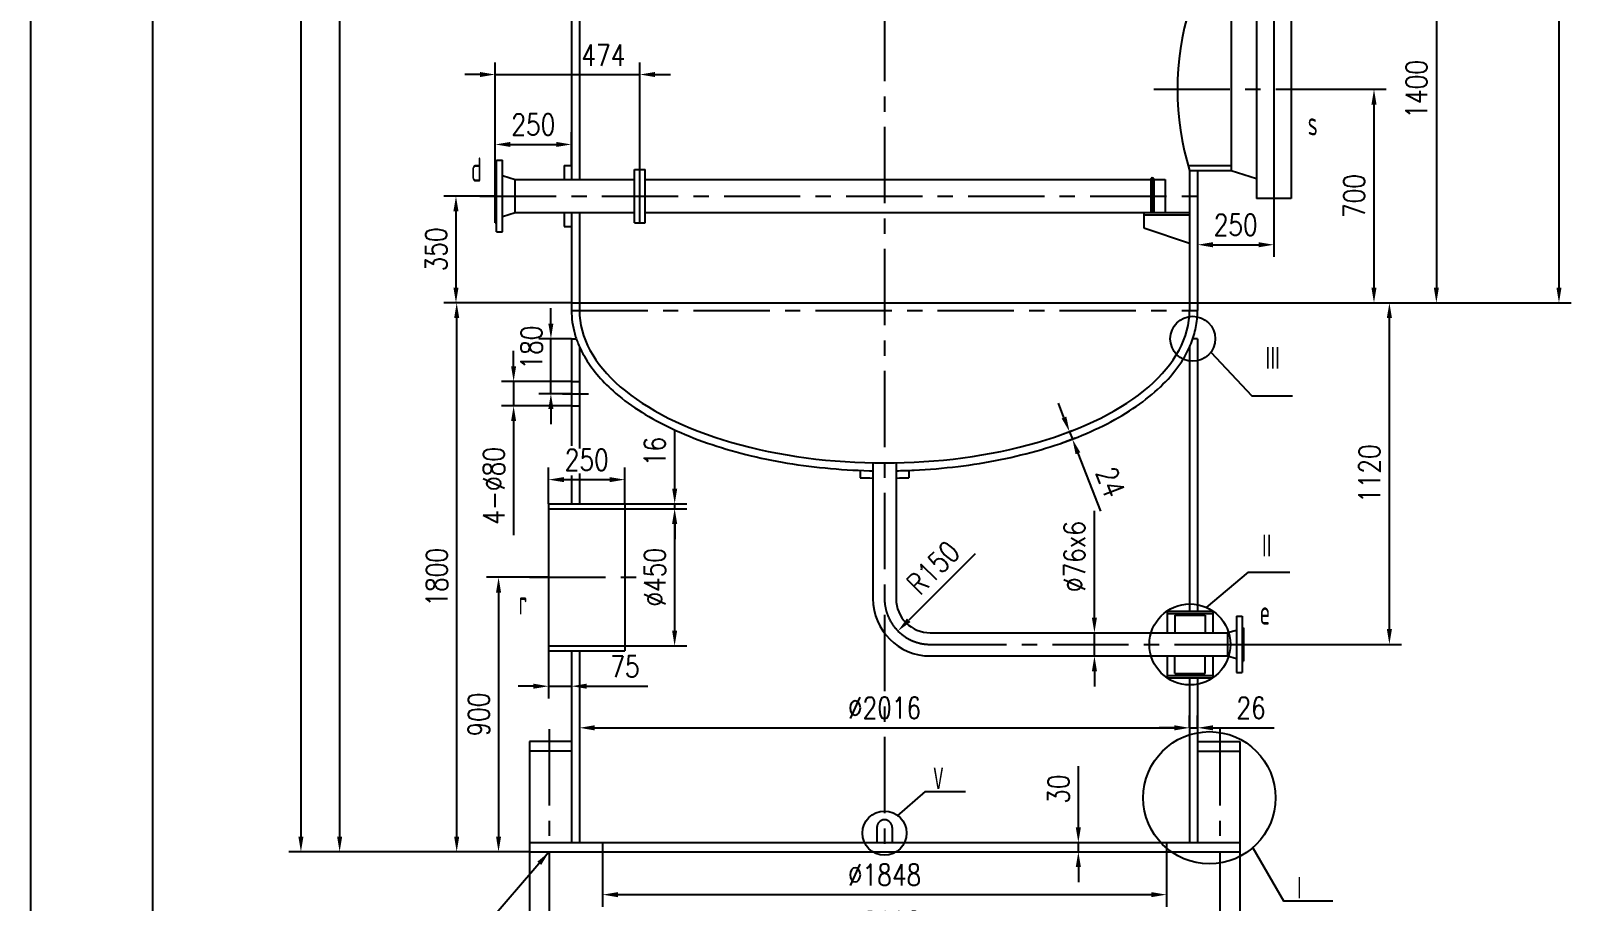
# Model space of a CAD drawing. Header units: millimetres. Extents: x -400 to 11480, y -400 to 24820.
# Drawn here: x -400 to 4649, y 3869 to 6723 of the extents above; entities that cross this region are included whole.
import ezdxf

# ---------------------------------------------------------------- set-up
doc = ezdxf.new("R2010")
doc.units = ezdxf.units.MM
doc.header["$LTSCALE"] = 200
doc.linetypes.add('CENTER', pattern=[2, 1.25, -0.25, 0.25, -0.25])
for name, color, linetype in [('1轮廓实线层', 7, 'Continuous'), ('2细线层', 4, 'Continuous'), ('3中心线层', 1, 'CENTER'), ('6文字层', 3, 'Continuous'), ('7标注层', 4, 'Continuous'), ('图框层', 7, 'Continuous')]:
    doc.layers.add(name, color=color, linetype=linetype)
doc.styles.add('PC_TEXTSTYLE', font='isocp.shx', dxfattribs={"width": 0.8, "bigfont": 'hzfs.shx'})
doc.styles.add('TH_GBDIM', font='romans.shx', dxfattribs={"width": 0.8, "bigfont": 'gbcbig.shx'})
doc.dimstyles.new('TH_GBDIM', dxfattribs={"dimscale": 20, "dimtxt": 3.5, "dimasz": 2.5, "dimexe": 2, "dimexo": 0, "dimgap": 1.5, "dimtad": 1, "dimdec": 1, "dimzin": 0, "dimdsep": 46, "dimtxsty": 'TH_GBDIM', "dimcen": 2.5, "dimclrd": 130, "dimclre": 130, "dimclrt": 3, "dimadec": 0, "dimazin": 0, "dimtfac": 0.714286, "dimtdec": 1, "dimtmove": 0, "dimatfit": 3, "dimfxl": 0, "dimtzin": 0, "dimlwd": -1, "dimlwe": -1, "dimarcsym": 0})

# ---------------------------------------------------------------- blocks, each defined once
blk = doc.blocks.new('*D12')
at = {"layer": '7标注层', "color": 130}
for p, q in [((1182.4, 5622.7), (1182.4, 5672.7)), ((1372.1, 5572.7), (1142.4, 5572.7)), ((1182.4, 5572.7), (1182.4, 5492.7)), ((1372.1, 5492.7), (1142.4, 5492.7)), ((1182.4, 5442.7), (1182.4, 5068.7))]:
    blk.add_line(p, q, dxfattribs=at)
for points in [[(1174.1, 5622.7), (1190.7, 5622.7), (1182.4, 5572.7)], [(1174.1, 5442.7), (1190.7, 5442.7), (1182.4, 5492.7)]]:
    blk.add_solid(points, dxfattribs=at)
at = {"layer": 'Defpoints', "color": 0}
for p in [(1372.1, 5572.7), (1182.4, 5492.7), (1372.1, 5492.7)]:
    blk.add_point(p, dxfattribs=at)
at = {"layer": '7标注层', "color": 3, "insert": (1117.4, 5230.7), "char_height": 70, "attachment_point": 5, "rotation": 90, "style": 'TH_GBDIM'}
blk.add_mtext('4-%%c80{}{}', dxfattribs=at)
blk = doc.blocks.new('*D13')
at = {"layer": '7标注层', "color": 130}
for p, q in [((1304.6, 5762.7), (1304.6, 5812.7)), ((1372.1, 5712.7), (1264.6, 5712.7)), ((1304.6, 5532.7), (1304.6, 5712.7)), ((1372.1, 5532.7), (1264.6, 5532.7)), ((1304.6, 5482.7), (1304.6, 5432.7))]:
    blk.add_line(p, q, dxfattribs=at)
for points in [[(1296.2, 5762.7), (1312.9, 5762.7), (1304.6, 5712.7)], [(1296.2, 5482.7), (1312.9, 5482.7), (1304.6, 5532.7)]]:
    blk.add_solid(points, dxfattribs=at)
at = {"layer": 'Defpoints', "color": 0}
for p in [(1304.6, 5712.7), (1372.1, 5712.7), (1372.1, 5532.7)]:
    blk.add_point(p, dxfattribs=at)
at = {"layer": '7标注层', "color": 3, "insert": (1241.3, 5683.9), "char_height": 70, "attachment_point": 5, "rotation": 90, "style": 'TH_GBDIM'}
blk.add_mtext('180{}{}', dxfattribs=at)
blk = doc.blocks.new('*D41')
at = {"layer": '7标注层', "color": 130}
for p, q in [((4061.1, 7230.7), (4246.7, 7230.7)), ((4206.7, 7180.7), (4206.7, 5880.7)), ((3424.1, 5830.7), (4246.7, 5830.7))]:
    blk.add_line(p, q, dxfattribs=at)
for points in [[(4198.3, 7180.7), (4215, 7180.7), (4206.7, 7230.7)], [(4198.3, 5880.7), (4215, 5880.7), (4206.7, 5830.7)]]:
    blk.add_solid(points, dxfattribs=at)
at = {"layer": 'Defpoints', "color": 0}
for p in [(4061.1, 7230.7), (3424.1, 5830.7), (4206.7, 5830.7)]:
    blk.add_point(p, dxfattribs=at)
at = {"layer": '7标注层', "color": 3, "insert": (4141.7, 6530.7), "char_height": 70, "attachment_point": 5, "rotation": 90, "style": 'TH_GBDIM'}
blk.add_mtext('1400{}{}', dxfattribs=at)
blk = doc.blocks.new('*D42')
at = {"layer": '7标注层', "color": 130}
for p, q in [((3731.1, 6530.7), (4042.3, 6530.7)), ((4002.3, 6480.7), (4002.3, 5880.7)), ((3424.1, 5830.7), (4042.3, 5830.7))]:
    blk.add_line(p, q, dxfattribs=at)
for points in [[(3993.9, 6480.7), (4010.6, 6480.7), (4002.3, 6530.7)], [(3993.9, 5880.7), (4010.6, 5880.7), (4002.3, 5830.7)]]:
    blk.add_solid(points, dxfattribs=at)
at = {"layer": 'Defpoints', "color": 0}
for p in [(3731.1, 6530.7), (3424.1, 5830.7), (4002.3, 5830.7)]:
    blk.add_point(p, dxfattribs=at)
at = {"layer": '7标注层', "color": 3, "insert": (3937.3, 6180.7), "char_height": 70, "attachment_point": 5, "rotation": 90, "style": 'TH_GBDIM'}
blk.add_mtext('700{}{}', dxfattribs=at)
blk = doc.blocks.new('*D43')
at = {"layer": '7标注层', "color": 130}
for p, q in [((3424.1, 6264.7), (3424.1, 5981.1)), ((3674.1, 6172.7), (3674.1, 5981.1)), ((3474.1, 6021.1), (3624.1, 6021.1))]:
    blk.add_line(p, q, dxfattribs=at)
for points in [[(3474.1, 6029.4), (3474.1, 6012.7), (3424.1, 6021.1)], [(3624.1, 6029.4), (3624.1, 6012.7), (3674.1, 6021.1)]]:
    blk.add_solid(points, dxfattribs=at)
at = {"layer": 'Defpoints', "color": 0}
for p in [(3424.1, 6264.7), (3674.1, 6172.7), (3674.1, 6021.1)]:
    blk.add_point(p, dxfattribs=at)
at = {"layer": '7标注层', "color": 3, "insert": (3549.1, 6086.1), "char_height": 70, "attachment_point": 5, "style": 'TH_GBDIM'}
blk.add_mtext('250{}{}', dxfattribs=at)
blk = doc.blocks.new('*D44')
at = {"layer": '7标注层', "color": 130}
for p, q in [((1122.1, 6268.2), (1122.1, 6389.9)), ((1372.1, 6280.7), (1372.1, 6389.9)), ((1172.1, 6349.9), (1322.1, 6349.9))]:
    blk.add_line(p, q, dxfattribs=at)
for points in [[(1172.1, 6358.2), (1172.1, 6341.6), (1122.1, 6349.9)], [(1322.1, 6358.2), (1322.1, 6341.6), (1372.1, 6349.9)]]:
    blk.add_solid(points, dxfattribs=at)
at = {"layer": 'Defpoints', "color": 0}
for p in [(1372.1, 6349.9), (1122.1, 6268.2), (1372.1, 6280.7)]:
    blk.add_point(p, dxfattribs=at)
at = {"layer": '7标注层', "color": 3, "insert": (1247.1, 6414.9), "char_height": 70, "attachment_point": 5, "style": 'TH_GBDIM'}
blk.add_mtext('250{}{}', dxfattribs=at)
blk = doc.blocks.new('*D45')
at = {"layer": '7标注层', "color": 130}
for p, q in [((1122.1, 6268.2), (1122.1, 6619.1)), ((1596.1, 6268.2), (1596.1, 6619.1)), ((1072.1, 6579.1), (1022.1, 6579.1)), ((1122.1, 6579.1), (1596.1, 6579.1)), ((1646.1, 6579.1), (1696.1, 6579.1))]:
    blk.add_line(p, q, dxfattribs=at)
for points in [[(1072.1, 6587.5), (1072.1, 6570.8), (1122.1, 6579.1)], [(1646.1, 6587.5), (1646.1, 6570.8), (1596.1, 6579.1)]]:
    blk.add_solid(points, dxfattribs=at)
at = {"layer": 'Defpoints', "color": 0}
for p in [(1596.1, 6579.1), (1122.1, 6268.2), (1596.1, 6268.2)]:
    blk.add_point(p, dxfattribs=at)
at = {"layer": '7标注层', "color": 3, "insert": (1476.3, 6642.5), "char_height": 70, "attachment_point": 5, "style": 'TH_GBDIM'}
blk.add_mtext('474{}{}', dxfattribs=at)
blk = doc.blocks.new('*D46')
at = {"layer": '7标注层', "color": 130}
for p, q in [((1122.1, 6180.7), (953.5, 6180.7)), ((993.5, 6130.7), (993.5, 5880.7)), ((1372.1, 5830.7), (953.5, 5830.7))]:
    blk.add_line(p, q, dxfattribs=at)
for points in [[(985.1, 6130.7), (1001.8, 6130.7), (993.5, 6180.7)], [(985.1, 5880.7), (1001.8, 5880.7), (993.5, 5830.7)]]:
    blk.add_solid(points, dxfattribs=at)
at = {"layer": 'Defpoints', "color": 0}
for p in [(1122.1, 6180.7), (993.5, 5830.7), (1372.1, 5830.7)]:
    blk.add_point(p, dxfattribs=at)
at = {"layer": '7标注层', "color": 3, "insert": (928.5, 6005.7), "char_height": 70, "attachment_point": 5, "rotation": 90, "style": 'TH_GBDIM'}
blk.add_mtext('350{}{}', dxfattribs=at)
blk = doc.blocks.new('*D47')
at = {"layer": '7标注层', "color": 130}
for p, q in [((1372.1, 5830.7), (955.8, 5830.7)), ((995.8, 4080.7), (995.8, 5780.7)), ((1234.1, 4030.7), (955.8, 4030.7))]:
    blk.add_line(p, q, dxfattribs=at)
for points in [[(987.5, 5780.7), (1004.1, 5780.7), (995.8, 5830.7)], [(987.5, 4080.7), (1004.1, 4080.7), (995.8, 4030.7)]]:
    blk.add_solid(points, dxfattribs=at)
at = {"layer": 'Defpoints', "color": 0}
for p in [(995.8, 5830.7), (1372.1, 5830.7), (1234.1, 4030.7)]:
    blk.add_point(p, dxfattribs=at)
at = {"layer": '7标注层', "color": 3, "insert": (930.8, 4930.7), "char_height": 70, "attachment_point": 5, "rotation": 90, "style": 'TH_GBDIM'}
blk.add_mtext('1800{}{}', dxfattribs=at)
blk = doc.blocks.new('*D48')
at = {"layer": '7标注层', "color": 130}
for p, q in [((1297.1, 4930.7), (1093, 4930.7)), ((1133, 4880.7), (1133, 4080.7)), ((1234.1, 4030.7), (1093, 4030.7))]:
    blk.add_line(p, q, dxfattribs=at)
for points in [[(1124.7, 4880.7), (1141.3, 4880.7), (1133, 4930.7)], [(1124.7, 4080.7), (1141.3, 4080.7), (1133, 4030.7)]]:
    blk.add_solid(points, dxfattribs=at)
at = {"layer": 'Defpoints', "color": 0}
for p in [(1297.1, 4930.7), (1133, 4030.7), (1234.1, 4030.7)]:
    blk.add_point(p, dxfattribs=at)
at = {"layer": '7标注层', "color": 3, "insert": (1068, 4480.7), "char_height": 70, "attachment_point": 5, "rotation": 90, "style": 'TH_GBDIM'}
blk.add_mtext('900{}{}', dxfattribs=at)
blk = doc.blocks.new('*D49')
at = {"layer": '7标注层', "color": 130}
for p, q in [((1547.1, 5155.7), (1750.1, 5155.7)), ((1710.1, 5105.7), (1710.1, 4755.7)), ((1547.1, 4705.7), (1750.1, 4705.7))]:
    blk.add_line(p, q, dxfattribs=at)
for points in [[(1701.8, 5105.7), (1718.4, 5105.7), (1710.1, 5155.7)], [(1701.8, 4755.7), (1718.4, 4755.7), (1710.1, 4705.7)]]:
    blk.add_solid(points, dxfattribs=at)
at = {"layer": 'Defpoints', "color": 0}
for p in [(1547.1, 5155.7), (1547.1, 4705.7), (1710.1, 4705.7)]:
    blk.add_point(p, dxfattribs=at)
at = {"layer": '7标注层', "color": 3, "insert": (1645.1, 4930.7), "char_height": 70, "attachment_point": 5, "rotation": 90, "style": 'TH_GBDIM'}
blk.add_mtext('%%c450{}{}', dxfattribs=at)
blk = doc.blocks.new('*D50')
at = {"layer": '7标注层', "color": 130}
for p, q in [((1710.3, 5221.7), (1710.3, 5414.4)), ((1547.1, 5171.7), (1750.3, 5171.7)), ((1547.1, 5155.7), (1750.3, 5155.7)), ((1710.3, 5155.7), (1710.3, 5171.7)), ((1710.3, 5105.7), (1710.3, 5055.7))]:
    blk.add_line(p, q, dxfattribs=at)
for points in [[(1701.9, 5221.7), (1718.6, 5221.7), (1710.3, 5171.7)], [(1701.9, 5105.7), (1718.6, 5105.7), (1710.3, 5155.7)]]:
    blk.add_solid(points, dxfattribs=at)
at = {"layer": 'Defpoints', "color": 0}
for p in [(1547.1, 5171.7), (1547.1, 5155.7), (1710.3, 5155.7)]:
    blk.add_point(p, dxfattribs=at)
at = {"layer": '7标注层', "color": 3, "insert": (1645.3, 5343), "char_height": 70, "attachment_point": 5, "rotation": 90, "style": 'TH_GBDIM'}
blk.add_mtext('16{}{}', dxfattribs=at)
blk = doc.blocks.new('*D51')
at = {"layer": '7标注层', "color": 130}
for p, q in [((1297.1, 5171.7), (1297.1, 5290.9)), ((1347.1, 5250.9), (1497.1, 5250.9)), ((1547.1, 5171.7), (1547.1, 5290.9))]:
    blk.add_line(p, q, dxfattribs=at)
for points in [[(1347.1, 5259.2), (1347.1, 5242.6), (1297.1, 5250.9)], [(1497.1, 5259.2), (1497.1, 5242.6), (1547.1, 5250.9)]]:
    blk.add_solid(points, dxfattribs=at)
at = {"layer": 'Defpoints', "color": 0}
for p in [(1547.1, 5250.9), (1297.1, 5171.7), (1547.1, 5171.7)]:
    blk.add_point(p, dxfattribs=at)
at = {"layer": '7标注层', "color": 3, "insert": (1422.1, 5315.9), "char_height": 70, "attachment_point": 5, "style": 'TH_GBDIM'}
blk.add_mtext('250{}{}', dxfattribs=at)
blk = doc.blocks.new('*D52')
at = {"layer": '7标注层', "color": 130}
for p, q in [((1297.1, 4689.7), (1297.1, 4533.6)), ((1372.1, 4689.7), (1372.1, 4533.6)), ((1247.1, 4573.6), (1197.1, 4573.6)), ((1297.1, 4573.6), (1372.1, 4573.6)), ((1422.1, 4573.6), (1622.8, 4573.6))]:
    blk.add_line(p, q, dxfattribs=at)
for points in [[(1247.1, 4582), (1247.1, 4565.3), (1297.1, 4573.6)], [(1422.1, 4582), (1422.1, 4565.3), (1372.1, 4573.6)]]:
    blk.add_solid(points, dxfattribs=at)
at = {"layer": 'Defpoints', "color": 0}
for p in [(1297.1, 4689.7), (1372.1, 4689.7), (1372.1, 4573.6)]:
    blk.add_point(p, dxfattribs=at)
at = {"layer": '7标注层', "color": 3, "insert": (1547.4, 4638.6), "char_height": 70, "attachment_point": 5, "style": 'TH_GBDIM'}
blk.add_mtext('75{}{}', dxfattribs=at)
blk = doc.blocks.new('*D53')
at = {"layer": '7标注层', "color": 130}
for p, q in [((1398.1, 4453.1), (1398.1, 4397.2)), ((3398.1, 4453.1), (3398.1, 4397.2)), ((1448.1, 4437.2), (3348.1, 4437.2))]:
    blk.add_line(p, q, dxfattribs=at)
for points in [[(1448.1, 4445.5), (1448.1, 4428.8), (1398.1, 4437.2)], [(3348.1, 4445.5), (3348.1, 4428.8), (3398.1, 4437.2)]]:
    blk.add_solid(points, dxfattribs=at)
at = {"layer": 'Defpoints', "color": 0}
for p in [(1398.1, 4453.1), (3398.1, 4453.1), (3398.1, 4437.2)]:
    blk.add_point(p, dxfattribs=at)
at = {"layer": '7标注层', "color": 3, "insert": (2398.1, 4502.2), "char_height": 70, "attachment_point": 5, "style": 'TH_GBDIM'}
blk.add_mtext('%%c2016{}{}', dxfattribs=at)
blk = doc.blocks.new('*D54')
at = {"layer": '7标注层', "color": 130}
for p, q in [((3398.1, 4437.2), (3398.1, 4477.2)), ((3424.1, 4437.2), (3424.1, 4477.2)), ((3348.1, 4437.2), (3298.1, 4437.2)), ((3398.1, 4437.2), (3424.1, 4437.2)), ((3474.1, 4437.2), (3674.8, 4437.2))]:
    blk.add_line(p, q, dxfattribs=at)
for points in [[(3348.1, 4445.5), (3348.1, 4428.8), (3398.1, 4437.2)], [(3474.1, 4445.5), (3474.1, 4428.8), (3424.1, 4437.2)]]:
    blk.add_solid(points, dxfattribs=at)
at = {"layer": 'Defpoints', "color": 0}
for p in [(3398.1, 4437.2), (3424.1, 4437.2), (3424.1, 4437.2)]:
    blk.add_point(p, dxfattribs=at)
at = {"layer": '7标注层', "color": 3, "insert": (3599.4, 4502.2), "char_height": 70, "attachment_point": 5, "style": 'TH_GBDIM'}
blk.add_mtext('26{}{}', dxfattribs=at)
blk = doc.blocks.new('*D55')
at = {"layer": '7标注层', "color": 130}
for p, q in [((2986.2, 5454.6), (2968.1, 5501.2)), ((3013, 5411.4), (2967.1, 5393.5)), ((3004.4, 5408), (3013.8, 5383.8)), ((3022.5, 5387.2), (2976.6, 5369.3)), ((3032, 5337.2), (3105.8, 5147.8))]:
    blk.add_line(p, q, dxfattribs=at)
for points in [[(2994, 5457.6), (2978.5, 5451.6), (3004.4, 5408)], [(3039.7, 5340.3), (3024.2, 5334.2), (3013.8, 5383.8)]]:
    blk.add_solid(points, dxfattribs=at)
at = {"layer": 'Defpoints', "color": 0}
for p in [(3013, 5411.4), (3013.8, 5383.8), (3022.5, 5387.2)]:
    blk.add_point(p, dxfattribs=at)
at = {"layer": '7标注层', "color": 3, "insert": (3138.6, 5242.8), "char_height": 70, "attachment_point": 5, "rotation": 291.3007, "style": 'TH_GBDIM'}
blk.add_mtext('24{}{}', dxfattribs=at)
blk = doc.blocks.new('*D149')
at = {"layer": '7标注层', "color": 130}
for p, q in [((1770.1, 22841.7), (572.2, 22841.7)), ((612.2, 22791.7), (612.2, 4080.7)), ((1234.1, 4030.7), (572.2, 4030.7))]:
    blk.add_line(p, q, dxfattribs=at)
for points in [[(603.9, 22791.7), (620.5, 22791.7), (612.2, 22841.7)], [(603.9, 4080.7), (620.5, 4080.7), (612.2, 4030.7)]]:
    blk.add_solid(points, dxfattribs=at)
at = {"layer": 'Defpoints', "color": 0}
for p in [(1770.1, 22841.7), (612.2, 4030.7), (1234.1, 4030.7)]:
    blk.add_point(p, dxfattribs=at)
at = {"layer": '7标注层', "color": 3, "insert": (547.2, 13436.2), "char_height": 70, "attachment_point": 5, "rotation": 90, "style": 'TH_GBDIM'}
blk.add_mtext('18811{}{}', dxfattribs=at)
blk = doc.blocks.new('*D150')
at = {"layer": '7标注层', "color": 130}
for p, q in [((2310.6, 23907.2), (445.3, 23907.2)), ((485.3, 23857.2), (485.3, 4080.7)), ((1234.1, 4030.7), (445.3, 4030.7))]:
    blk.add_line(p, q, dxfattribs=at)
for points in [[(477, 23857.2), (493.7, 23857.2), (485.3, 23907.2)], [(477, 4080.7), (493.7, 4080.7), (485.3, 4030.7)]]:
    blk.add_solid(points, dxfattribs=at)
at = {"layer": 'Defpoints', "color": 0}
for p in [(2310.6, 23907.2), (485.3, 4030.7), (1234.1, 4030.7)]:
    blk.add_point(p, dxfattribs=at)
at = {"layer": '7标注层', "color": 3, "insert": (420.3, 13968.9), "char_height": 70, "attachment_point": 5, "rotation": 90, "style": 'TH_GBDIM'}
blk.add_mtext('19891{}{}', dxfattribs=at)
blk = doc.blocks.new('*D166')
at = {"layer": '7标注层', "color": 130}
for p, q in [((1234.1, 4030.7), (1234.1, 3556.2)), ((3562.1, 4030.7), (3562.1, 3556.2)), ((1284.1, 3596.2), (3512.1, 3596.2))]:
    blk.add_line(p, q, dxfattribs=at)
for points in [[(1284.1, 3604.5), (1284.1, 3587.8), (1234.1, 3596.2)], [(3512.1, 3604.5), (3512.1, 3587.8), (3562.1, 3596.2)]]:
    blk.add_solid(points, dxfattribs=at)
at = {"layer": 'Defpoints', "color": 0}
for p in [(1234.1, 4030.7), (3562.1, 4030.7), (3562.1, 3596.2)]:
    blk.add_point(p, dxfattribs=at)
at = {"layer": '7标注层', "color": 3, "insert": (2398.1, 3661.2), "char_height": 70, "attachment_point": 5, "style": 'TH_GBDIM'}
blk.add_mtext('%%c2328{}{}', dxfattribs=at)
blk = doc.blocks.new('*D167')
at = {"layer": '7标注层', "color": 130}
for p, q in [((1299.1, 4030.7), (1299.1, 3694.7)), ((3497.1, 4030.7), (3497.1, 3694.7)), ((3447.1, 3734.7), (1349.1, 3734.7))]:
    blk.add_line(p, q, dxfattribs=at)
for points in [[(1349.1, 3743), (1349.1, 3726.3), (1299.1, 3734.7)], [(3447.1, 3743), (3447.1, 3726.3), (3497.1, 3734.7)]]:
    blk.add_solid(points, dxfattribs=at)
at = {"layer": 'Defpoints', "color": 0}
for p in [(1299.1, 4030.7), (3497.1, 4030.7), (1299.1, 3734.7)]:
    blk.add_point(p, dxfattribs=at)
at = {"layer": '7标注层', "color": 3, "insert": (2398.1, 3799.7), "char_height": 70, "attachment_point": 5, "style": 'TH_GBDIM'}
blk.add_mtext('%%c2198{}{}', dxfattribs=at)
blk = doc.blocks.new('*D168')
at = {"layer": '7标注层', "color": 130}
for p, q in [((1474.1, 4030.7), (1474.1, 3850.2)), ((3322.1, 4030.7), (3322.1, 3850.2)), ((1524.1, 3890.2), (3272.1, 3890.2))]:
    blk.add_line(p, q, dxfattribs=at)
for points in [[(1524.1, 3898.5), (1524.1, 3881.8), (1474.1, 3890.2)], [(3272.1, 3898.5), (3272.1, 3881.8), (3322.1, 3890.2)]]:
    blk.add_solid(points, dxfattribs=at)
at = {"layer": 'Defpoints', "color": 0}
for p in [(1474.1, 4030.7), (3322.1, 4030.7), (3322.1, 3890.2)]:
    blk.add_point(p, dxfattribs=at)
at = {"layer": '7标注层', "color": 3, "insert": (2398.1, 3955.2), "char_height": 70, "attachment_point": 5, "style": 'TH_GBDIM'}
blk.add_mtext('%%c1848{}{}', dxfattribs=at)
blk = doc.blocks.new('*D170')
at = {"layer": '7标注层', "color": 130}
for p, q in [((3033.3, 4110.7), (3033.3, 4311.4)), ((3032.3, 4060.7), (3073.3, 4060.7)), ((3033.3, 4030.7), (3033.3, 4060.7)), ((3032.3, 4030.7), (3073.3, 4030.7)), ((3033.3, 3980.7), (3033.3, 3930.7))]:
    blk.add_line(p, q, dxfattribs=at)
for points in [[(3024.9, 4110.7), (3041.6, 4110.7), (3033.3, 4060.7)], [(3024.9, 3980.7), (3041.6, 3980.7), (3033.3, 4030.7)]]:
    blk.add_solid(points, dxfattribs=at)
at = {"layer": 'Defpoints', "color": 0}
for p in [(3032.3, 4060.7), (3032.3, 4030.7), (3033.3, 4030.7)]:
    blk.add_point(p, dxfattribs=at)
at = {"layer": '7标注层', "color": 3, "insert": (2968.3, 4236), "char_height": 70, "attachment_point": 5, "rotation": 90, "style": 'TH_GBDIM'}
blk.add_mtext('30{}{}', dxfattribs=at)
blk = doc.blocks.new('*D171')
at = {"layer": '7标注层', "color": 130}
for p, q in [((3424.1, 5830.7), (4092.8, 5830.7)), ((4052.8, 4760.7), (4052.8, 5780.7)), ((3574.1, 4710.7), (4092.8, 4710.7))]:
    blk.add_line(p, q, dxfattribs=at)
for points in [[(4044.4, 5780.7), (4061.1, 5780.7), (4052.8, 5830.7)], [(4044.4, 4760.7), (4061.1, 4760.7), (4052.8, 4710.7)]]:
    blk.add_solid(points, dxfattribs=at)
at = {"layer": 'Defpoints', "color": 0}
for p in [(3424.1, 5830.7), (4052.8, 5830.7), (3574.1, 4710.7)]:
    blk.add_point(p, dxfattribs=at)
at = {"layer": '7标注层', "color": 3, "insert": (3987.8, 5270.7), "char_height": 70, "attachment_point": 5, "rotation": 90, "style": 'TH_GBDIM'}
blk.add_mtext('1120{}{}', dxfattribs=at)
blk = doc.blocks.new('*D172')
at = {"layer": '7标注层', "color": 130}
for p, q in [((3398.1, 12505.7), (4648.6, 12505.7)), ((4608.6, 12455.7), (4608.6, 5880.7)), ((3424.1, 5830.7), (4648.6, 5830.7))]:
    blk.add_line(p, q, dxfattribs=at)
for points in [[(4600.3, 12455.7), (4616.9, 12455.7), (4608.6, 12505.7)], [(4600.3, 5880.7), (4616.9, 5880.7), (4608.6, 5830.7)]]:
    blk.add_solid(points, dxfattribs=at)
at = {"layer": 'Defpoints', "color": 0}
for p in [(3398.1, 12505.7), (3424.1, 5830.7), (4608.6, 5830.7)]:
    blk.add_point(p, dxfattribs=at)
at = {"layer": '7标注层', "color": 3, "insert": (4543.6, 9168.2), "char_height": 70, "attachment_point": 5, "rotation": 90, "style": 'TH_GBDIM'}
blk.add_mtext('6675{}{}', dxfattribs=at)
blk = doc.blocks.new('*D173')
at = {"layer": '7标注层', "color": 130}
blk.add_line((2694.7, 5007.3), (2477.4, 4790), dxfattribs=at)
blk.add_solid([(2471.5, 4795.9), (2483.3, 4784.1), (2442, 4754.6)], dxfattribs=at)
at = {"layer": 'Defpoints', "color": 0}
for p in [(2548.1, 4860.7), (2442, 4754.6)]:
    blk.add_point(p, dxfattribs=at)
at = {"layer": '7标注层', "color": 3, "insert": (2557.7, 4962.3), "char_height": 70, "attachment_point": 5, "rotation": 45, "style": 'TH_GBDIM'}
blk.add_mtext('R150', dxfattribs=at)
blk = doc.blocks.new('*D174')
at = {"layer": '7标注层', "color": 130}
for p, q in [((3086, 4798.7), (3086, 5148.7)), ((3012.7, 4748.7), (3126, 4748.7)), ((3086, 4672.7), (3086, 4748.7)), ((3015.5, 4672.7), (3126, 4672.7)), ((3086, 4622.7), (3086, 4572.7))]:
    blk.add_line(p, q, dxfattribs=at)
for points in [[(3077.7, 4798.7), (3094.4, 4798.7), (3086, 4748.7)], [(3077.7, 4622.7), (3094.4, 4622.7), (3086, 4672.7)]]:
    blk.add_solid(points, dxfattribs=at)
at = {"layer": 'Defpoints', "color": 0}
for p in [(3012.7, 4748.7), (3015.5, 4672.7), (3086, 4672.7)]:
    blk.add_point(p, dxfattribs=at)
at = {"layer": '7标注层', "color": 3, "insert": (3021, 4998.7), "char_height": 70, "attachment_point": 5, "rotation": 90, "style": 'TH_GBDIM'}
blk.add_mtext('%%c76x6{}{}', dxfattribs=at)

msp = doc.modelspace()

# ---------------------------------------------------------------- linework, layer by layer
at = {"layer": '1轮廓实线层'}
for p, q in [((1398.08, 7058.19), (1398.08, 6234.69)), ((1372.08, 7005.69), (1372.08, 6234.69)), ((3617.08, 6888.69), (3617.08, 6172.69)), ((3674.08, 6888.69), (3674.08, 6172.69)), ((3731.08, 6888.69), (3731.08, 6172.69)), ((3534.08, 6796.69), (3534.08, 6264.69)), ((1122.08, 6093.19), (1122.08, 6268.19)), ((1122.08, 6268.19), (1126.58, 6268.19)), ((1126.58, 6063.19), (1126.58, 6298.19)), ((1126.58, 6298.19), (1146.08, 6298.19)), ((1146.08, 6063.19), (1146.08, 6298.19)), ((1348.08, 6280.69), (1348.08, 6234.69)), ((1348.08, 6280.69), (1372.08, 6280.69)), ((1578.08, 6093.19), (1578.08, 6268.19)), ((1578.08, 6268.19), (1614.08, 6268.19)), ((1596.08, 6093.19), (1596.08, 6268.19)), ((1614.08, 6093.19), (1614.08, 6268.19)), ((3393.32, 6280.69), (3534.08, 6280.69)), ((3398.08, 6264.69), (3534.08, 6264.69)), ((3398.08, 6264.69), (3398.08, 5805.69)), ((3424.08, 6264.69), (3424.08, 5805.69)), ((3534.08, 6264.69), (3617.08, 6238.69)), ((1146.08, 6247.69), (1187.08, 6234.69)), ((1187.08, 6234.69), (1578.08, 6234.69)), ((1187.08, 6126.69), (1187.08, 6234.69)), ((1614.08, 6234.69), (3270.77, 6234.69)), ((3270.77, 6234.69), (3270.77, 6126.69)), ((3275.77, 6239.91), (3275.77, 6126.69)), ((3280.77, 6234.69), (3280.77, 6126.69)), ((3280.77, 6234.69), (3317.92, 6234.69)), ((3317.92, 6234.69), (3317.92, 6126.69)), ((3731.08, 6172.69), (3617.08, 6172.69)), ((1146.08, 6113.69), (1187.08, 6126.69)), ((1187.08, 6126.69), (1578.08, 6126.69)), ((1348.08, 6126.69), (1348.08, 6080.69)), ((1372.08, 6126.69), (1372.08, 5805.69)), ((1398.08, 6126.69), (1398.08, 5805.69)), ((1614.08, 6126.69), (3398.08, 6126.69)), ((3248.08, 6126.69), (3248.08, 6076.69)), ((3248.08, 6118.75), (3398.08, 6118.75)), ((3270.77, 6126.69), (3298.73, 6126.69)), ((1122.08, 6093.19), (1126.58, 6093.19)), ((1126.58, 6063.19), (1146.08, 6063.19)), ((1348.08, 6080.69), (1372.08, 6080.69)), ((1578.08, 6093.19), (1614.08, 6093.19)), ((3248.08, 6076.69), (3398.08, 6026.69)), ((1372.08, 5830.69), (3424.08, 5830.69)), ((1372.08, 5712.69), (1387.9, 5712.69)), ((1372.08, 5712.69), (1372.08, 5361.57)), ((3424.08, 5712.69), (3408.27, 5712.69)), ((3424.08, 5712.69), (3424.08, 4820.19)), ((1398.08, 5686.79), (1398.08, 5353.12)), ((3398.08, 5686.79), (3398.08, 4820.19)), ((1372.08, 5572.69), (1398.08, 5572.69)), ((1372.08, 5492.69), (1398.08, 5492.69)), ((2360.08, 5306.05), (2360.08, 4860.69)), ((2436.08, 5306.05), (2436.08, 4860.69)), ((1372.08, 5263.94), (1372.08, 5171.69)), ((1398.08, 5270.82), (1398.08, 5171.69)), ((2318.08, 5281.28), (2318.08, 5257.26)), ((2478.08, 5281.28), (2478.08, 5257.26)), ((1297.08, 5171.69), (1547.08, 5171.69)), ((1297.08, 5171.69), (1297.08, 4689.69)), ((1297.08, 5155.69), (1547.08, 5155.69)), ((1547.08, 5171.69), (1547.08, 4689.69)), ((3324.08, 4820.19), (3474.08, 4820.19)), ((3324.08, 4820.19), (3324.08, 4748.69)), ((3324.08, 4812.19), (3474.08, 4812.19)), ((3349.08, 4806.19), (3349.08, 4748.69)), ((3349.08, 4806.19), (3449.08, 4806.19)), ((3449.08, 4806.19), (3449.08, 4748.69)), ((3474.08, 4820.19), (3474.08, 4748.69)), ((3552.08, 4803.19), (3570.08, 4803.19)), ((3552.08, 4803.19), (3552.08, 4618.19)), ((3570.08, 4803.19), (3570.08, 4618.19)), ((2548.08, 4748.69), (3522.08, 4748.69)), ((3552.08, 4756.69), (3522.08, 4748.69)), ((3522.08, 4748.69), (3522.08, 4672.69)), ((3570.08, 4765.19), (3574.08, 4765.19)), ((3574.08, 4765.19), (3574.08, 4656.19)), ((1297.08, 4705.69), (1547.08, 4705.69)), ((1297.08, 4689.69), (1547.08, 4689.69)), ((1372.08, 4689.69), (1372.08, 4060.69)), ((1398.08, 4689.69), (1398.08, 4060.69)), ((2548.08, 4672.69), (3522.08, 4672.69)), ((3324.08, 4672.69), (3324.08, 4601.19)), ((3349.08, 4615.19), (3349.08, 4672.69)), ((3449.08, 4615.19), (3449.08, 4672.69)), ((3474.08, 4672.69), (3474.08, 4601.19)), ((3522.08, 4672.69), (3552.08, 4664.69)), ((3570.08, 4656.19), (3574.08, 4656.19)), ((3324.08, 4609.19), (3474.08, 4609.19)), ((3324.08, 4601.19), (3474.08, 4601.19)), ((3349.08, 4615.19), (3449.08, 4615.19)), ((3398.08, 4601.19), (3398.08, 4060.69)), ((3424.08, 4601.19), (3424.08, 4060.69)), ((3552.08, 4618.19), (3570.08, 4618.19)), ((1372.08, 4392.69), (1234.08, 4392.69)), ((1234.08, 4392.69), (1234.08, 4030.69)), ((3424.08, 4392.69), (3562.08, 4392.69)), ((3562.08, 4392.69), (3562.08, 4030.69)), ((1372.08, 4360.69), (1234.08, 4360.69)), ((3424.08, 4360.69), (3562.08, 4360.69)), ((2373.08, 4110.69), (2373.08, 4060.69)), ((2423.08, 4110.69), (2423.08, 4060.69)), ((1234.08, 4060.69), (3562.08, 4060.69)), ((1234.08, 4060.69), (1234.08, 4030.69)), ((1474.08, 4060.69), (1474.08, 4030.69)), ((3322.08, 4060.69), (3322.08, 4030.69)), ((1234.08, 4030.69), (3562.08, 4030.69))]:
    msp.add_line(p, q, dxfattribs=at)
for centre, radius, start, end in [((4262.39, 6530.69), 904.32, 162.89371, 197.10629), ((3275.77, 6234.91), 5, 357.57267, 182.42733), ((2548.08, 4860.69), 188, 180, 270), ((2548.08, 4860.69), 112, 180, 270), ((2398.08, 4110.69), 25, 0, 180)]:
    msp.add_arc(centre, radius, start, end, dxfattribs=at)
msp.add_ellipse((2398.08, 5805.69), major_axis=(-1000, 0), ratio=0.5, start_param=0, end_param=3.1415927, dxfattribs=at)
for points, knots in [([(1372.08, 5805.69), (1372.08, 5792.78), (1372.99, 5779.88), (1376.6, 5754.18), (1379.31, 5741.38), (1386.47, 5716.02), (1390.93, 5703.44), (1401.55, 5678.6), (1407.71, 5666.32), (1426.1, 5634.42), (1439.7, 5615.1), (1471, 5577.63), (1488.69, 5559.48), (1532.89, 5520.01), (1560.51, 5499.07), (1621.17, 5459.59), (1654.21, 5441.04), (1725.04, 5406.6), (1762.83, 5390.72), (1842.42, 5361.9), (1884.22, 5348.95), (1970.99, 5326.24), (2015.96, 5316.46), (2108.18, 5300.26), (2155.42, 5293.83), (2251.22, 5284.45), (2299.78, 5281.49), (2352.37, 5280.21), (2356.23, 5280.12), (2360.08, 5280.05)], [0, 0, 0, 0, 0.0701557, 0.0701557, 0.1403113, 0.1403113, 0.210467, 0.210467, 0.2806227, 0.2806227, 0.395566, 0.395566, 0.5105093, 0.5105093, 0.6549851, 0.6549851, 0.7994609, 0.7994609, 0.9439367, 0.9439367, 1.0884125, 1.0884125, 1.2328883, 1.2328883, 1.377364, 1.377364, 1.5218398, 1.5218398, 1.5332754, 1.5332754, 1.5332754, 1.5332754]), ([(2436.08, 5280.05), (2455.66, 5280.42), (2475.21, 5281.07), (2543.27, 5284.33), (2591.51, 5288.41), (2686.37, 5300.02), (2732.98, 5307.54), (2823.64, 5325.88), (2867.68, 5336.7), (2952.32, 5361.44), (2992.92, 5375.35), (3069.85, 5406.04), (3106.19, 5422.82), (3173.88, 5458.94), (3205.24, 5478.29), (3262.35, 5519.28), (3288.1, 5540.92), (3333.41, 5586.2), (3352.98, 5609.84), (3380.04, 5650.75), (3389.39, 5667.56), (3404.87, 5701.78), (3411, 5719.19), (3419.88, 5754.39), (3422.63, 5772.18), (3423.94, 5795.24), (3424.08, 5800.47), (3424.08, 5805.69)], [1.6083172, 1.6083172, 1.6083172, 1.6083172, 1.6663156, 1.6663156, 1.8107914, 1.8107914, 1.9552672, 1.9552672, 2.099743, 2.099743, 2.2442188, 2.2442188, 2.3886945, 2.3886945, 2.5331703, 2.5331703, 2.6776461, 2.6776461, 2.8221219, 2.8221219, 2.9191473, 2.9191473, 3.0161726, 3.0161726, 3.113198, 3.113198, 3.1415928, 3.1415928, 3.1415928, 3.1415928])]:
    msp.add_open_spline(points, degree=3, knots=knots, dxfattribs=at)
for points in [[(2318.08, 5257.26), (2332.07, 5256.71), (2346.07, 5256.31), (2360.08, 5256.05)], [(2436.08, 5256.05), (2450.1, 5256.31), (2464.1, 5256.71), (2478.08, 5257.26)]]:
    msp.add_open_spline(points, degree=3, dxfattribs=at)
at = {"layer": '2细线层'}
msp.add_line((-400, -400), (-400, 24820), dxfattribs=at)
for points in [[(3467.46, 5668.77), (3601.39, 5525.18), (3735.47, 5525.78)], [(3453.15, 4831.92), (3590.46, 4947.14), (3726.32, 4947.14)], [(2439.98, 4147.15), (2532.4, 4228.53), (2663.6, 4228.53)], [(3604.93, 4043.94), (3705.17, 3870.32), (3867.57, 3870.32)]]:
    msp.add_lwpolyline(points, dxfattribs=at)
for centre, radius in [((3408.27, 5712.69), 73.71), ((3399.02, 4710.69), 132.76), ((3462.92, 4207.77), 216.81), ((2398.08, 4092.05), 72.25)]:
    msp.add_circle(centre, radius, dxfattribs=at)
at = {"layer": '3中心线层'}
for p, q in [((2398.08, 24007.19), (2398.08, 4030.69)), ((3280.34, 6530.69), (3868.52, 6530.69)), ((1072.08, 6180.69), (3424.08, 6180.69)), ((1372.08, 5805.69), (3424.08, 5805.69)), ((1342.08, 5532.69), (1428.08, 5532.69)), ((1234.08, 4930.69), (1611.22, 4930.69)), ((2548.08, 4710.69), (3589.99, 4710.69)), ((1299.08, 4432.69), (1299.08, 4030.69)), ((3497.08, 4432.69), (3497.08, 4030.69))]:
    msp.add_line(p, q, dxfattribs=at)
msp.add_arc((2548.08, 4860.69), 150, 180, 270, dxfattribs=at)
at = {"layer": '图框层'}
msp.add_line((0, 0), (0, 24420), dxfattribs=at)

# ---------------------------------------------------------------- texts
at = {"layer": '6文字层', "style": 'PC_TEXTSTYLE', "width": 0.667}
for s, p in [('s', (3785.06, 6379.2)), ('d', (1042.74, 6227.45)), ('Ⅲ', (3643.76, 5607.32)), ('Ⅱ', (3623.96, 4992.2)), ('r', (1198.71, 4808.34)), ('e', (3627.35, 4775.93)), ('Ⅴ', (2547.84, 4228.53)), ('Ⅰ', (3730.89, 3870.32))]:
    msp.add_text(s, height=80, dxfattribs=at).set_placement(p)

# ---------------------------------------------------------------- dimensions: what is measured, and where the dimension line sits
at = {"layer": '7标注层'}
for base, p1, p2, angle, text, picture, middle in [((485.34, 4030.69), (2310.58, 23907.19), (1234.08, 4030.69), 90, '19891{}{}', '*D150', (420.34, 13968.94)), ((612.2, 4030.69), (1770.08, 22841.69), (1234.08, 4030.69), 90, '<>{}{}', '*D149', (547.2, 13436.19)), ((4608.61, 5830.69), (3398.08, 12505.69), (3424.08, 5830.69), 90, '<>{}{}', '*D172', (4543.61, 9168.19)), ((4206.67, 5830.69), (4061.08, 7230.69), (3424.08, 5830.69), 90, '<>{}{}', '*D41', (4141.67, 6530.69)), ((4002.25, 5830.69), (3731.08, 6530.69), (3424.08, 5830.69), 90, '<>{}{}', '*D42', (3937.25, 6180.69)), ((993.47, 5830.69), (1122.08, 6180.69), (1372.08, 5830.69), 90, '<>{}{}', '*D46', (928.47, 6005.69)), ((995.78, 5830.69), (1234.08, 4030.69), (1372.08, 5830.69), 90, '<>{}{}', '*D47', (930.78, 4930.69)), ((4052.76, 5830.69), (3574.08, 4710.69), (3424.08, 5830.69), 90, '<>{}{}', '*D171', (3987.76, 5270.69)), ((1182.41, 5492.69), (1372.08, 5572.69), (1372.08, 5492.69), 90, '4-%%c<>{}{}', '*D12', (1117.41, 5230.69)), ((3013.82, 5383.81), (3013.03, 5411.41), (3022.47, 5387.18), 111.30071, '24{}{}', '*D55', (3138.56, 5242.83)), ((1710.11, 4705.69), (1547.08, 5155.69), (1547.08, 4705.69), 90, '%%c<>{}{}', '*D49', (1645.11, 4930.69)), ((1132.99, 4030.69), (1297.08, 4930.69), (1234.08, 4030.69), 90, '<>{}{}', '*D48', (1067.99, 4480.69))]:
    dim = msp.add_linear_dim(base=base, p1=p1, p2=p2, angle=angle, text=text, dimstyle='TH_GBDIM', override={"dimgap": 1.5, "dimtad": 1, "dimjust": 0, "dimdec": 0, "dimlfac": 1, "dimse1": 0, "dimse2": 0, "dimsd1": 0, "dimsd2": 0}, dxfattribs=at)
    dim.commit()
    dim.dimension.update_dxf_attribs({"geometry": picture, "text_midpoint": middle})
dim = msp.add_linear_dim(base=(1596.08, 6579.13), p1=(1122.08, 6268.19), p2=(1596.08, 6268.19), text='<>{}{}', dimstyle='TH_GBDIM', override={"dimdec": 0, "dimtmove": 2}, dxfattribs=at)
dim.commit()
dim.dimension.update_dxf_attribs({"geometry": '*D45', "text_midpoint": (1476.26, 6642.54), "dimtype": 160})
for base, p1, p2, text, picture, middle in [((1372.08, 6349.89), (1122.08, 6268.19), (1372.08, 6280.69), '<>{}{}', '*D44', (1247.08, 6414.89)), ((3674.08, 6021.05), (3424.08, 6264.69), (3674.08, 6172.69), '<>{}{}', '*D43', (3549.08, 6086.05)), ((1547.08, 5250.9), (1297.08, 5171.69), (1547.08, 5171.69), '<>{}{}', '*D51', (1422.08, 5315.9)), ((1372.08, 4573.64), (1297.08, 4689.69), (1372.08, 4689.69), '<>{}{}', '*D52', (1547.42, 4638.64)), ((3398.08, 4437.16), (1398.08, 4453.12), (3398.08, 4453.12), '%%c2016{}{}', '*D53', (2398.08, 4502.16)), ((3424.08, 4437.16), (3398.08, 4437.16), (3424.08, 4437.16), '<>{}{}', '*D54', (3599.42, 4502.16)), ((3562.08, 3596.18), (1234.08, 4030.69), (3562.08, 4030.69), '%%c<>{}{}', '*D166', (2398.08, 3661.18)), ((1299.08, 3734.67), (3497.08, 4030.69), (1299.08, 4030.69), '%%c<>{}{}', '*D167', (2398.08, 3799.67)), ((3322.08, 3890.18), (1474.08, 4030.69), (3322.08, 4030.69), '%%c<>{}{}', '*D168', (2398.08, 3955.18))]:
    dim = msp.add_linear_dim(base=base, p1=p1, p2=p2, text=text, dimstyle='TH_GBDIM', override={"dimgap": 1.5, "dimtad": 1, "dimjust": 0, "dimdec": 0, "dimlfac": 1, "dimse1": 0, "dimse2": 0, "dimsd1": 0, "dimsd2": 0}, dxfattribs=at)
    dim.commit()
    dim.dimension.update_dxf_attribs({"geometry": picture, "text_midpoint": middle})
for base, p1, p2, text, override, picture, middle in [((1304.56, 5712.69), (1372.08, 5532.69), (1372.08, 5712.69), '<>{}{}', {"dimdec": 0, "dimtmove": 2}, '*D13', (1241.33, 5683.86)), ((1710.27, 5155.69), (1547.08, 5171.69), (1547.08, 5155.69), '<>{}{}', {"dimgap": 1.5, "dimtad": 1, "dimjust": 0, "dimdec": 0, "dimlfac": 1, "dimse1": 0, "dimse2": 0, "dimsd1": 0, "dimsd2": 0}, '*D50', (1710.27, 5343.03)), ((3086.05, 4672.69), (3012.71, 4748.69), (3015.53, 4672.69), '%%c<>x6{}{}', {"dimgap": 1.5, "dimtad": 1, "dimjust": 0, "dimdec": 0, "dimlfac": 1, "dimse1": 0, "dimse2": 0, "dimsd1": 0, "dimsd2": 0}, '*D174', (3086.05, 4998.69)), ((3033.28, 4030.69), (3032.28, 4060.69), (3032.28, 4030.69), '<>{}{}', {"dimgap": 1.5, "dimtad": 1, "dimjust": 0, "dimdec": 0, "dimlfac": 1, "dimse1": 0, "dimse2": 0, "dimsd1": 0, "dimsd2": 0}, '*D170', (3033.28, 4236.03))]:
    dim = msp.add_linear_dim(base=base, p1=p1, p2=p2, angle=90, text=text, dimstyle='TH_GBDIM', override=override, dxfattribs=at)
    dim.commit()
    dim.dimension.update_dxf_attribs({"geometry": picture, "text_midpoint": middle, "dimtype": 160})
dim = msp.add_radius_dim(center=(2548.08, 4860.69), mpoint=(2442.02, 4754.63), dimstyle='TH_GBDIM', override={"dimgap": 1.5, "dimtad": 1, "dimtih": 0, "dimtoh": 0, "dimdec": 0, "dimlfac": 1, "dimse1": 0, "dimse2": 0, "dimsd1": 0, "dimsd2": 0, "dimtix": 0, "dimatfit": 3}, dxfattribs=at)
dim.commit()
dim.dimension.update_dxf_attribs({"geometry": '*D173', "text_midpoint": (2603.71, 4916.32), "dimtype": 164})

# ---------------------------------------------------------------- leaders
at = {"layer": '1轮廓实线层'}
msp.add_leader([(1299.08, 4030.69), (1063.54, 3757.13), (571.32, 3757.13)], dimstyle='TH_GBDIM', override={"dimgap": 1.5, "dimtad": 0}, dxfattribs=at)

doc.saveas('drawing.dxf')
